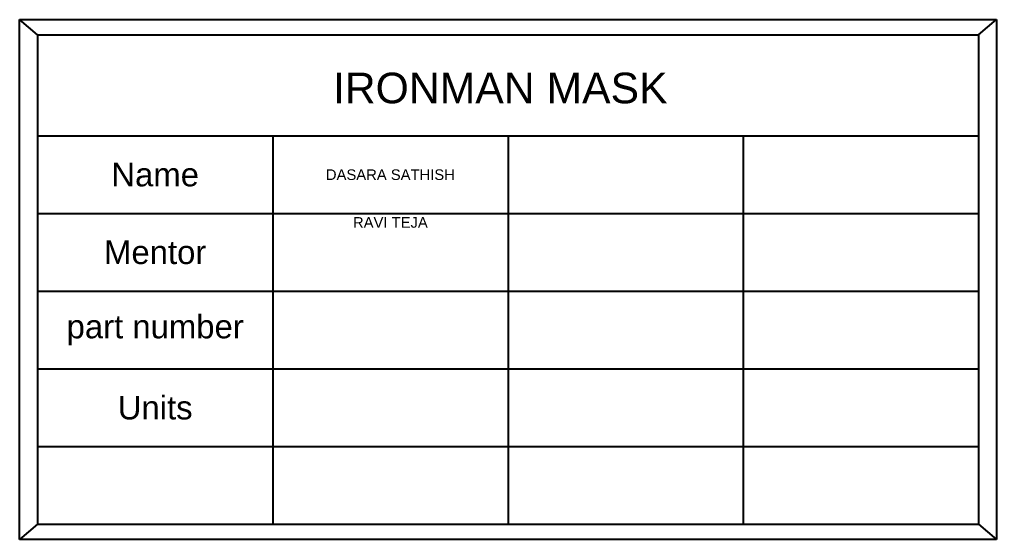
# Model space of a CAD drawing. Header units: millimetres. Extents: x 2387 to 3604, y 813 to 1657.
# Drawn here: x 3188.6 to 3603.9, y 812.8 to 1033.6 of the extents above; entities that cross this region are included whole.
import ezdxf

# ---------------------------------------------------------------- set-up
doc = ezdxf.new("R2010")
doc.units = ezdxf.units.MM
doc.styles.get("Standard").update_dxf_attribs({"font": 'arial.ttf'})

# ---------------------------------------------------------------- blocks, each defined once
blk = doc.blocks.new('*T14')
at = {"color": 0, "linetype": 'ByBlock', "lineweight": -2, "transparency": 16777216}
for p, q in [((0, 0), (400, 0)), ((0, 0), (0, -208)), ((400, 0), (400, -208)), ((0, -43), (400, -43)), ((100, -43), (100, -208)), ((200, -43), (200, -208)), ((300, -43), (300, -208)), ((0, -76), (400, -76)), ((0, -109), (400, -109)), ((0, -142), (400, -142)), ((0, -175), (400, -175)), ((0, -208), (400, -208))]:
    blk.add_line(p, q, dxfattribs=at)
at = {"color": 0, "transparency": 16777216, "width": 97}
for s, insert, char_height, attachment_point in [('Name', (50, -59.5), 10, 5), ('DASARA SATHISH', (150, -59.5), 4.5, 5), ('RAVI TEJA ', (150, -77.5), 4.5, 2), ('Mentor', (50, -92.5), 10, 5), ('part number', (50, -125.5), 10, 5), ('Units', (50, -158.5), 10, 5)]:
    blk.add_mtext(s, dxfattribs=dict(at, insert=insert, char_height=char_height, attachment_point=attachment_point))

msp = doc.modelspace()

# ---------------------------------------------------------------- linework, layer by layer
for p, q in [((3196.248, 1027.19), (3188.587, 1033.618)), ((3188.587, 1033.618), (3603.908, 1033.618)), ((3188.587, 812.762), (3188.587, 1033.618)), ((3596.248, 1027.19), (3603.908, 1033.618)), ((3603.908, 1033.618), (3603.908, 812.762)), ((3196.248, 819.19), (3188.587, 812.762)), ((3596.248, 819.19), (3603.908, 812.762)), ((3603.908, 812.762), (3188.587, 812.762))]:
    msp.add_line(p, q)

# ---------------------------------------------------------------- block references
msp.add_blockref('*T14', (3196.248, 1027.19))

# ---------------------------------------------------------------- texts
at = {"insert": (3321.813, 1011.047), "char_height": 13, "attachment_point": 1}
msp.add_mtext_dynamic_manual_height_columns('IRONMAN MASK', width=294.49343, gutter_width=12.5, heights=[0], dxfattribs=at)

doc.saveas('drawing.dxf')
